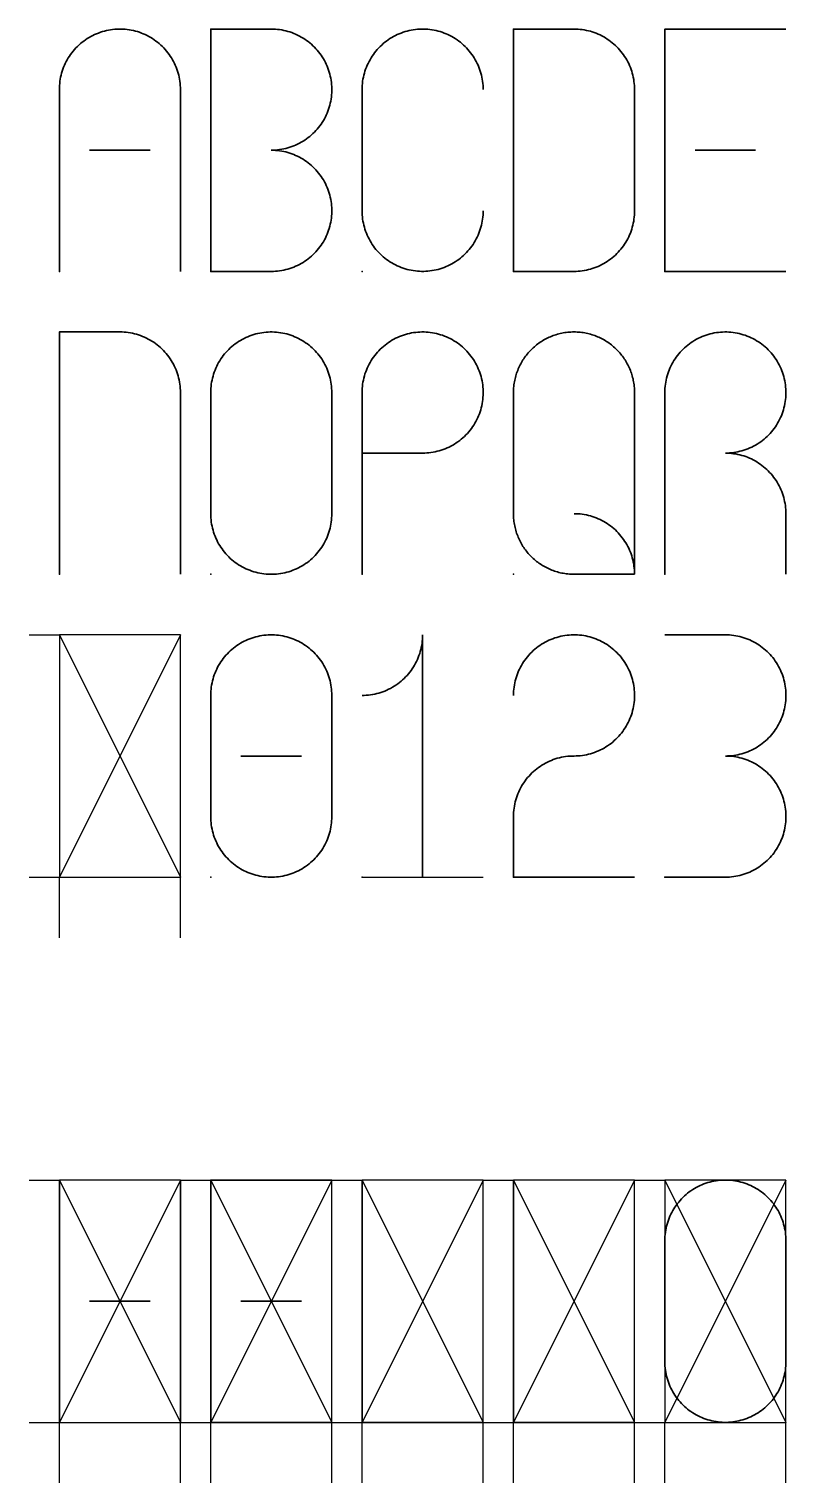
# Model space of a CAD drawing. Header units: millimetres. Extents: x -1 to 74, y -20 to 28.
# Drawn here: x -1 to 24, y -20 to 28 of the extents above; entities that cross this region are included whole.
import ezdxf

# ---------------------------------------------------------------- set-up
doc = ezdxf.new("R2010")
doc.units = ezdxf.units.MM
doc.header["$MEASUREMENT"] = 0
doc.layers.add('CALIBRATION', color=254, linetype='Continuous', true_color=0xe6e6e6)
doc.layers.add('CHARACTERS', color=178, linetype='Continuous', true_color=0x000000)

msp = doc.modelspace()

# ---------------------------------------------------------------- linework, layer by layer
at = {"layer": 'CALIBRATION'}
for points in [[(-1, 8), (0, 8)], [(0, 8), (4, 0)], [(4, 8), (0, 0)], [(-1, 0), (0, 0)], [(0, -2), (0, 0)], [(4, -2), (4, 0)], [(-1, -10), (0, -10)], [(4, -10), (0, -18)], [(0, -10), (4, -18)], [(4, -10), (5, -10)], [(5, -10), (9, -18)], [(9, -10), (5, -18)], [(9, -10), (10, -10)], [(10, -10), (14, -18)], [(14, -10), (10, -18)], [(14, -10), (15, -10)], [(15, -10), (19, -18)], [(19, -10), (15, -18)], [(19, -10), (20, -10)], [(20, -10), (24, -18)], [(24, -10), (20, -18)], [(-1, -18), (0, -18)], [(0, -20), (0, -18)], [(4, -18), (5, -18)], [(4, -20), (4, -18)], [(5, -20), (5, -18)], [(9, -18), (10, -18)], [(9, -20), (9, -18)], [(10, -20), (10, -18)], [(14, -18), (15, -18)], [(14, -20), (14, -18)], [(15, -20), (15, -18)], [(19, -18), (20, -18)], [(19, -20), (19, -18)], [(20, -20), (20, -18)], [(24, -20), (24, -18)]]:
    msp.add_lwpolyline(points, dxfattribs=at)
for points in [[(0, 0), (4, 0), (4, 8), (0, 8)], [(0, -18), (4, -18), (4, -10), (0, -10)], [(5, -18), (9, -18), (9, -10), (5, -10)], [(10, -18), (14, -18), (14, -10), (10, -10)], [(15, -18), (19, -18), (19, -10), (15, -10)], [(20, -18), (24, -18), (24, -10), (20, -10)]]:
    msp.add_lwpolyline(points, close=True, dxfattribs=at)
for p in [(0, 20), (5, 20), (10, 20), (15, 20), (20, 20), (0, 10), (5, 10), (10, 10), (15, 10), (20, 10), (5, 0), (10, 0), (15, 0), (20, 0)]:
    msp.add_point(p, dxfattribs=at)
at = {"layer": 'CHARACTERS', "color": 250, "lineweight": 35, "true_color": 0x333333}
for points in [[(0, 26), (0.001, 26.069), (0.005, 26.138), (0.011, 26.207), (0.019, 26.275), (0.03, 26.344), (0.043, 26.411), (0.058, 26.479), (0.076, 26.545), (0.096, 26.611), (0.118, 26.677), (0.142, 26.741), (0.169, 26.805), (0.198, 26.868), (0.229, 26.929), (0.262, 26.99), (0.297, 27.049), (0.335, 27.108), (0.374, 27.164), (0.415, 27.22), (0.458, 27.274), (0.503, 27.326), (0.55, 27.377), (0.598, 27.426), (0.648, 27.474), (0.7, 27.52), (0.753, 27.564), (0.808, 27.606), (0.864, 27.646), (0.921, 27.684), (0.98, 27.72), (1.04, 27.755), (1.101, 27.787), (1.163, 27.817), (1.227, 27.844), (1.291, 27.87), (1.356, 27.893), (1.421, 27.915), (1.488, 27.933), (1.555, 27.95), (1.623, 27.964), (1.691, 27.976), (1.759, 27.985), (1.828, 27.993), (1.896, 27.997), (1.965, 28), (2.035, 28), (2.104, 27.997), (2.172, 27.993), (2.241, 27.985), (2.309, 27.976), (2.377, 27.964), (2.445, 27.95), (2.512, 27.933), (2.579, 27.915), (2.644, 27.893), (2.709, 27.87), (2.773, 27.844), (2.837, 27.817), (2.899, 27.787), (2.96, 27.755), (3.02, 27.72), (3.079, 27.684), (3.136, 27.646), (3.192, 27.606), (3.247, 27.564), (3.3, 27.52), (3.352, 27.474), (3.402, 27.426), (3.45, 27.377), (3.497, 27.326), (3.542, 27.274), (3.585, 27.22), (3.626, 27.164), (3.665, 27.108), (3.703, 27.049), (3.738, 26.99), (3.771, 26.929), (3.802, 26.868), (3.831, 26.805), (3.858, 26.741), (3.882, 26.677), (3.904, 26.611), (3.924, 26.545), (3.942, 26.479), (3.957, 26.411), (3.97, 26.344), (3.981, 26.275), (3.989, 26.207), (3.995, 26.138), (3.999, 26.069), (4, 26)], [(7, 20), (5, 20), (5, 28), (7, 28)], [(7, 28), (7.069, 27.999), (7.138, 27.995), (7.207, 27.989), (7.275, 27.981), (7.344, 27.97), (7.411, 27.957), (7.479, 27.942), (7.545, 27.924), (7.611, 27.904), (7.677, 27.882), (7.741, 27.858), (7.805, 27.831), (7.868, 27.802), (7.929, 27.771), (7.99, 27.738), (8.049, 27.703), (8.108, 27.665), (8.164, 27.626), (8.22, 27.585), (8.274, 27.542), (8.326, 27.497), (8.377, 27.45), (8.426, 27.402), (8.474, 27.352), (8.52, 27.3), (8.564, 27.247), (8.606, 27.192), (8.646, 27.136), (8.684, 27.079), (8.72, 27.02), (8.755, 26.96), (8.787, 26.899), (8.817, 26.837), (8.844, 26.773), (8.87, 26.709), (8.893, 26.644), (8.915, 26.579), (8.933, 26.512), (8.95, 26.445), (8.964, 26.377), (8.976, 26.309), (8.985, 26.241), (8.993, 26.172), (8.997, 26.104), (9, 26.035), (9, 25.965), (8.997, 25.896), (8.993, 25.828), (8.985, 25.759), (8.976, 25.691), (8.964, 25.623), (8.95, 25.555), (8.933, 25.488), (8.915, 25.421), (8.893, 25.356), (8.87, 25.291), (8.844, 25.227), (8.817, 25.163), (8.787, 25.101), (8.755, 25.04), (8.72, 24.98), (8.684, 24.921), (8.646, 24.864), (8.606, 24.808), (8.564, 24.753), (8.52, 24.7), (8.474, 24.648), (8.426, 24.598), (8.377, 24.55), (8.326, 24.503), (8.274, 24.458), (8.22, 24.415), (8.164, 24.374), (8.108, 24.335), (8.049, 24.297), (7.99, 24.262), (7.929, 24.229), (7.868, 24.198), (7.805, 24.169), (7.741, 24.142), (7.677, 24.118), (7.611, 24.096), (7.545, 24.076), (7.479, 24.058), (7.411, 24.043), (7.344, 24.03), (7.275, 24.019), (7.207, 24.011), (7.138, 24.005), (7.069, 24.001), (7, 24)], [(10, 26), (10.001, 26.069), (10.005, 26.138), (10.011, 26.207), (10.019, 26.275), (10.03, 26.344), (10.043, 26.411), (10.058, 26.479), (10.076, 26.545), (10.096, 26.611), (10.118, 26.677), (10.142, 26.741), (10.169, 26.805), (10.198, 26.868), (10.229, 26.929), (10.262, 26.99), (10.297, 27.049), (10.335, 27.108), (10.374, 27.164), (10.415, 27.22), (10.458, 27.274), (10.503, 27.326), (10.55, 27.377), (10.598, 27.426), (10.648, 27.474), (10.7, 27.52), (10.753, 27.564), (10.808, 27.606), (10.864, 27.646), (10.921, 27.684), (10.98, 27.72), (11.04, 27.755), (11.101, 27.787), (11.163, 27.817), (11.227, 27.844), (11.291, 27.87), (11.356, 27.893), (11.421, 27.915), (11.488, 27.933), (11.555, 27.95), (11.623, 27.964), (11.691, 27.976), (11.759, 27.985), (11.828, 27.993), (11.896, 27.997), (11.965, 28), (12.035, 28), (12.104, 27.997), (12.172, 27.993), (12.241, 27.985), (12.309, 27.976), (12.377, 27.964), (12.445, 27.95), (12.512, 27.933), (12.579, 27.915), (12.644, 27.893), (12.709, 27.87), (12.773, 27.844), (12.837, 27.817), (12.899, 27.787), (12.96, 27.755), (13.02, 27.72), (13.079, 27.684), (13.136, 27.646), (13.192, 27.606), (13.247, 27.564), (13.3, 27.52), (13.352, 27.474), (13.402, 27.426), (13.45, 27.377), (13.497, 27.326), (13.542, 27.274), (13.585, 27.22), (13.626, 27.164), (13.665, 27.108), (13.703, 27.049), (13.738, 26.99), (13.771, 26.929), (13.802, 26.868), (13.831, 26.805), (13.858, 26.741), (13.882, 26.677), (13.904, 26.611), (13.924, 26.545), (13.942, 26.479), (13.957, 26.411), (13.97, 26.344), (13.981, 26.275), (13.989, 26.207), (13.995, 26.138), (13.999, 26.069), (14, 26)], [(17, 20), (15, 20), (15, 28), (17, 28)], [(17, 28), (17.068, 27.999), (17.136, 27.995), (17.205, 27.99), (17.272, 27.981), (17.34, 27.971), (17.407, 27.958), (17.474, 27.943), (17.54, 27.926), (17.605, 27.906), (17.67, 27.885), (17.734, 27.861), (17.797, 27.834), (17.859, 27.806), (17.92, 27.776), (17.98, 27.743), (18.039, 27.709), (18.097, 27.672), (18.153, 27.634), (18.208, 27.594), (18.262, 27.551), (18.314, 27.507), (18.365, 27.462), (18.414, 27.414), (18.462, 27.365), (18.507, 27.314), (18.551, 27.262), (18.594, 27.208), (18.634, 27.153), (18.672, 27.097), (18.709, 27.039), (18.743, 26.98), (18.776, 26.92), (18.806, 26.859), (18.834, 26.797), (18.861, 26.734), (18.885, 26.67), (18.906, 26.605), (18.926, 26.54), (18.943, 26.474), (18.958, 26.407), (18.971, 26.34), (18.981, 26.272), (18.99, 26.205), (18.995, 26.136), (18.999, 26.068), (19, 26)], [(24, 28), (20, 28), (20, 20), (24, 20)], [(0, 20), (0, 26)], [(4, 26), (4, 20)], [(10, 22), (10, 26)], [(19, 26), (19, 22)], [(1, 24), (3, 24)], [(7, 24), (7.069, 23.999), (7.138, 23.995), (7.207, 23.989), (7.275, 23.981), (7.344, 23.97), (7.411, 23.957), (7.479, 23.942), (7.545, 23.924), (7.611, 23.904), (7.677, 23.882), (7.741, 23.858), (7.805, 23.831), (7.868, 23.802), (7.929, 23.771), (7.99, 23.738), (8.049, 23.703), (8.108, 23.665), (8.164, 23.626), (8.22, 23.585), (8.274, 23.542), (8.326, 23.497), (8.377, 23.45), (8.426, 23.402), (8.474, 23.352), (8.52, 23.3), (8.564, 23.247), (8.606, 23.192), (8.646, 23.136), (8.684, 23.079), (8.72, 23.02), (8.755, 22.96), (8.787, 22.899), (8.817, 22.837), (8.844, 22.773), (8.87, 22.709), (8.893, 22.644), (8.915, 22.579), (8.933, 22.512), (8.95, 22.445), (8.964, 22.377), (8.976, 22.309), (8.985, 22.241), (8.993, 22.172), (8.997, 22.104), (9, 22.035), (9, 21.965), (8.997, 21.896), (8.993, 21.828), (8.985, 21.759), (8.976, 21.691), (8.964, 21.623), (8.95, 21.555), (8.933, 21.488), (8.915, 21.421), (8.893, 21.356), (8.87, 21.291), (8.844, 21.227), (8.817, 21.163), (8.787, 21.101), (8.755, 21.04), (8.72, 20.98), (8.684, 20.921), (8.646, 20.864), (8.606, 20.808), (8.564, 20.753), (8.52, 20.7), (8.474, 20.648), (8.426, 20.598), (8.377, 20.55), (8.326, 20.503), (8.274, 20.458), (8.22, 20.415), (8.164, 20.374), (8.108, 20.335), (8.049, 20.297), (7.99, 20.262), (7.929, 20.229), (7.868, 20.198), (7.805, 20.169), (7.741, 20.142), (7.677, 20.118), (7.611, 20.096), (7.545, 20.076), (7.479, 20.058), (7.411, 20.043), (7.344, 20.03), (7.275, 20.019), (7.207, 20.011), (7.138, 20.005), (7.069, 20.001), (7, 20)], [(21, 24), (23, 24)], [(14, 22), (13.999, 21.931), (13.995, 21.862), (13.989, 21.793), (13.981, 21.725), (13.97, 21.656), (13.957, 21.589), (13.942, 21.521), (13.924, 21.455), (13.904, 21.389), (13.882, 21.323), (13.858, 21.259), (13.831, 21.195), (13.802, 21.132), (13.771, 21.071), (13.738, 21.01), (13.703, 20.951), (13.665, 20.892), (13.626, 20.836), (13.585, 20.78), (13.542, 20.726), (13.497, 20.674), (13.45, 20.623), (13.402, 20.574), (13.352, 20.526), (13.3, 20.48), (13.247, 20.436), (13.192, 20.394), (13.136, 20.354), (13.079, 20.316), (13.02, 20.28), (12.96, 20.245), (12.899, 20.213), (12.837, 20.183), (12.773, 20.156), (12.709, 20.13), (12.644, 20.107), (12.579, 20.085), (12.512, 20.067), (12.445, 20.05), (12.377, 20.036), (12.309, 20.024), (12.241, 20.015), (12.172, 20.007), (12.104, 20.003), (12.035, 20), (11.965, 20), (11.896, 20.003), (11.828, 20.007), (11.759, 20.015), (11.691, 20.024), (11.623, 20.036), (11.555, 20.05), (11.488, 20.067), (11.421, 20.085), (11.356, 20.107), (11.291, 20.13), (11.227, 20.156), (11.163, 20.183), (11.101, 20.213), (11.04, 20.245), (10.98, 20.28), (10.921, 20.316), (10.864, 20.354), (10.808, 20.394), (10.753, 20.436), (10.7, 20.48), (10.648, 20.526), (10.598, 20.574), (10.55, 20.623), (10.503, 20.674), (10.458, 20.726), (10.415, 20.78), (10.374, 20.836), (10.335, 20.892), (10.297, 20.951), (10.262, 21.01), (10.229, 21.071), (10.198, 21.132), (10.169, 21.195), (10.142, 21.259), (10.118, 21.323), (10.096, 21.389), (10.076, 21.455), (10.058, 21.521), (10.043, 21.589), (10.03, 21.656), (10.019, 21.725), (10.011, 21.793), (10.005, 21.862), (10.001, 21.931), (10, 22)], [(19, 22), (18.999, 21.932), (18.995, 21.864), (18.99, 21.795), (18.981, 21.728), (18.971, 21.66), (18.958, 21.593), (18.943, 21.526), (18.926, 21.46), (18.906, 21.395), (18.885, 21.33), (18.861, 21.266), (18.834, 21.203), (18.806, 21.141), (18.776, 21.08), (18.743, 21.02), (18.709, 20.961), (18.672, 20.903), (18.634, 20.847), (18.594, 20.792), (18.551, 20.738), (18.507, 20.686), (18.462, 20.635), (18.414, 20.586), (18.365, 20.538), (18.314, 20.493), (18.262, 20.449), (18.208, 20.406), (18.153, 20.366), (18.097, 20.328), (18.039, 20.291), (17.98, 20.257), (17.92, 20.224), (17.859, 20.194), (17.797, 20.166), (17.734, 20.139), (17.67, 20.115), (17.605, 20.094), (17.54, 20.074), (17.474, 20.057), (17.407, 20.042), (17.34, 20.029), (17.272, 20.019), (17.205, 20.01), (17.136, 20.005), (17.068, 20.001), (17, 20)], [(0, 10), (0, 18), (2, 18)], [(2, 18), (2.07, 17.999), (2.14, 17.995), (2.209, 17.989), (2.278, 17.981), (2.347, 17.97), (2.416, 17.956), (2.484, 17.941), (2.551, 17.923), (2.618, 17.902), (2.684, 17.879), (2.749, 17.854), (2.813, 17.827), (2.877, 17.798), (2.939, 17.766), (3, 17.732), (3.06, 17.696), (3.118, 17.658), (3.176, 17.618), (3.231, 17.576), (3.286, 17.532), (3.338, 17.486), (3.389, 17.439), (3.439, 17.389), (3.486, 17.338), (3.532, 17.286), (3.576, 17.231), (3.618, 17.176), (3.658, 17.118), (3.696, 17.06), (3.732, 17), (3.766, 16.939), (3.798, 16.877), (3.827, 16.813), (3.854, 16.749), (3.879, 16.684), (3.902, 16.618), (3.923, 16.551), (3.941, 16.484), (3.956, 16.416), (3.97, 16.347), (3.981, 16.278), (3.989, 16.209), (3.995, 16.14), (3.999, 16.07), (4, 16)], [(5, 16), (5.001, 16.069), (5.005, 16.138), (5.011, 16.207), (5.019, 16.275), (5.03, 16.344), (5.043, 16.411), (5.058, 16.479), (5.076, 16.545), (5.096, 16.611), (5.118, 16.677), (5.142, 16.741), (5.169, 16.805), (5.198, 16.868), (5.229, 16.929), (5.262, 16.99), (5.297, 17.049), (5.335, 17.108), (5.374, 17.164), (5.415, 17.22), (5.458, 17.274), (5.503, 17.326), (5.55, 17.377), (5.598, 17.426), (5.648, 17.474), (5.7, 17.52), (5.753, 17.564), (5.808, 17.606), (5.864, 17.646), (5.921, 17.684), (5.98, 17.72), (6.04, 17.755), (6.101, 17.787), (6.163, 17.817), (6.227, 17.844), (6.291, 17.87), (6.356, 17.893), (6.421, 17.915), (6.488, 17.933), (6.555, 17.95), (6.623, 17.964), (6.691, 17.976), (6.759, 17.985), (6.828, 17.993), (6.896, 17.997), (6.965, 18), (7.035, 18), (7.104, 17.997), (7.172, 17.993), (7.241, 17.985), (7.309, 17.976), (7.377, 17.964), (7.445, 17.95), (7.512, 17.933), (7.579, 17.915), (7.644, 17.893), (7.709, 17.87), (7.773, 17.844), (7.837, 17.817), (7.899, 17.787), (7.96, 17.755), (8.02, 17.72), (8.079, 17.684), (8.136, 17.646), (8.192, 17.606), (8.247, 17.564), (8.3, 17.52), (8.352, 17.474), (8.402, 17.426), (8.45, 17.377), (8.497, 17.326), (8.542, 17.274), (8.585, 17.22), (8.626, 17.164), (8.665, 17.108), (8.703, 17.049), (8.738, 16.99), (8.771, 16.929), (8.802, 16.868), (8.831, 16.805), (8.858, 16.741), (8.882, 16.677), (8.904, 16.611), (8.924, 16.545), (8.942, 16.479), (8.957, 16.411), (8.97, 16.344), (8.981, 16.275), (8.989, 16.207), (8.995, 16.138), (8.999, 16.069), (9, 16)], [(10, 16), (10.001, 16.069), (10.005, 16.138), (10.011, 16.208), (10.019, 16.276), (10.03, 16.345), (10.043, 16.413), (10.059, 16.48), (10.076, 16.547), (10.096, 16.614), (10.119, 16.679), (10.144, 16.744), (10.17, 16.808), (10.199, 16.871), (10.231, 16.933), (10.264, 16.993), (10.3, 17.053), (10.337, 17.111), (10.377, 17.168), (10.418, 17.224), (10.461, 17.278), (10.507, 17.33), (10.553, 17.381), (10.602, 17.43), (10.653, 17.478), (10.705, 17.524), (10.758, 17.568), (10.813, 17.61), (10.87, 17.65), (10.928, 17.688), (10.987, 17.724), (11.047, 17.758), (11.109, 17.79), (11.171, 17.82), (11.235, 17.848), (11.299, 17.873), (11.364, 17.896), (11.43, 17.917), (11.497, 17.936), (11.565, 17.952), (11.633, 17.966), (11.701, 17.977), (11.77, 17.987), (11.838, 17.993), (11.908, 17.998), (11.977, 18), (12.046, 17.999), (12.115, 17.997), (12.185, 17.991), (12.253, 17.984), (12.322, 17.974), (12.39, 17.962), (12.458, 17.947), (12.525, 17.93), (12.592, 17.91), (12.657, 17.889), (12.722, 17.865), (12.787, 17.839), (12.85, 17.81), (12.912, 17.78), (12.973, 17.747), (13.033, 17.712), (13.092, 17.676), (13.149, 17.637), (13.205, 17.596), (13.26, 17.553), (13.313, 17.509), (13.364, 17.462), (13.414, 17.414), (13.462, 17.364), (13.509, 17.313), (13.553, 17.26), (13.596, 17.205), (13.637, 17.149), (13.676, 17.092), (13.712, 17.033), (13.747, 16.973), (13.78, 16.912), (13.81, 16.85), (13.839, 16.787), (13.865, 16.722), (13.889, 16.657), (13.91, 16.592), (13.93, 16.525), (13.947, 16.458), (13.962, 16.39), (13.974, 16.322), (13.984, 16.253), (13.991, 16.185), (13.997, 16.115), (13.999, 16.046), (14, 15.977), (13.998, 15.908), (13.993, 15.838), (13.987, 15.77), (13.977, 15.701), (13.966, 15.633), (13.952, 15.565), (13.936, 15.497), (13.917, 15.43), (13.896, 15.364), (13.873, 15.299), (13.848, 15.235), (13.82, 15.171), (13.79, 15.109), (13.758, 15.047), (13.724, 14.987), (13.688, 14.928), (13.65, 14.87), (13.61, 14.813), (13.568, 14.758), (13.524, 14.705), (13.478, 14.653), (13.43, 14.602), (13.381, 14.553), (13.33, 14.507), (13.278, 14.461), (13.224, 14.418), (13.168, 14.377), (13.111, 14.337), (13.053, 14.3), (12.993, 14.264), (12.933, 14.231), (12.871, 14.199), (12.808, 14.17), (12.744, 14.144), (12.679, 14.119), (12.614, 14.096), (12.547, 14.076), (12.48, 14.059), (12.413, 14.043), (12.345, 14.03), (12.276, 14.019), (12.208, 14.011), (12.138, 14.005), (12.069, 14.001), (12, 14)], [(15, 16), (15.001, 16.052), (15.003, 16.103), (15.006, 16.154), (15.01, 16.204), (15.016, 16.255), (15.023, 16.305), (15.031, 16.354), (15.041, 16.403), (15.051, 16.452), (15.063, 16.5), (15.076, 16.548), (15.09, 16.595), (15.105, 16.641), (15.121, 16.688), (15.139, 16.733), (15.157, 16.778), (15.177, 16.823), (15.197, 16.867), (15.219, 16.911), (15.241, 16.953), (15.265, 16.996), (15.29, 17.037), (15.315, 17.078), (15.342, 17.118), (15.369, 17.158), (15.397, 17.197), (15.427, 17.235), (15.457, 17.272), (15.488, 17.309), (15.52, 17.345), (15.552, 17.38), (15.586, 17.414), (15.62, 17.448), (15.655, 17.48), (15.691, 17.512), (15.728, 17.543), (15.765, 17.573), (15.803, 17.603), (15.842, 17.631), (15.882, 17.658), (15.922, 17.685), (15.963, 17.71), (16.004, 17.735), (16.047, 17.759), (16.089, 17.781), (16.133, 17.803), (16.177, 17.823), (16.222, 17.843), (16.267, 17.861), (16.312, 17.879), (16.359, 17.895), (16.405, 17.91), (16.452, 17.924), (16.5, 17.937), (16.548, 17.949), (16.597, 17.959), (16.646, 17.969), (16.695, 17.977), (16.745, 17.984), (16.796, 17.99), (16.846, 17.994), (16.897, 17.997), (16.948, 17.999), (17, 18), (17.052, 17.999), (17.103, 17.997), (17.154, 17.994), (17.204, 17.99), (17.255, 17.984), (17.305, 17.977), (17.354, 17.969), (17.403, 17.959), (17.452, 17.949), (17.5, 17.937), (17.548, 17.924), (17.595, 17.91), (17.641, 17.895), (17.688, 17.879), (17.733, 17.861), (17.778, 17.843), (17.823, 17.823), (17.867, 17.803), (17.91, 17.781), (17.953, 17.759), (17.996, 17.735), (18.037, 17.71), (18.078, 17.685), (18.118, 17.658), (18.158, 17.631), (18.197, 17.603), (18.235, 17.573), (18.272, 17.543), (18.309, 17.512), (18.345, 17.48), (18.38, 17.448), (18.414, 17.414), (18.448, 17.38), (18.48, 17.345), (18.512, 17.309), (18.543, 17.272), (18.573, 17.235), (18.603, 17.197), (18.631, 17.158), (18.658, 17.118), (18.685, 17.078), (18.71, 17.037), (18.735, 16.996), (18.759, 16.953), (18.781, 16.911), (18.803, 16.867), (18.823, 16.823), (18.843, 16.778), (18.861, 16.733), (18.879, 16.688), (18.895, 16.641), (18.91, 16.595), (18.924, 16.548), (18.937, 16.5), (18.949, 16.452), (18.959, 16.403), (18.969, 16.354), (18.977, 16.305), (18.984, 16.255), (18.99, 16.204), (18.994, 16.154), (18.997, 16.103), (18.999, 16.052), (19, 16)], [(20, 16), (20.001, 16.069), (20.005, 16.138), (20.011, 16.208), (20.019, 16.276), (20.03, 16.345), (20.043, 16.413), (20.059, 16.48), (20.076, 16.547), (20.096, 16.614), (20.119, 16.679), (20.144, 16.744), (20.17, 16.808), (20.199, 16.871), (20.231, 16.933), (20.264, 16.993), (20.3, 17.053), (20.337, 17.111), (20.377, 17.168), (20.418, 17.224), (20.461, 17.278), (20.507, 17.33), (20.553, 17.381), (20.602, 17.43), (20.653, 17.478), (20.705, 17.524), (20.758, 17.568), (20.813, 17.61), (20.87, 17.65), (20.928, 17.688), (20.987, 17.724), (21.047, 17.758), (21.109, 17.79), (21.171, 17.82), (21.235, 17.848), (21.299, 17.873), (21.364, 17.896), (21.43, 17.917), (21.497, 17.936), (21.565, 17.952), (21.633, 17.966), (21.701, 17.977), (21.77, 17.987), (21.838, 17.993), (21.908, 17.998), (21.977, 18), (22.046, 17.999), (22.115, 17.997), (22.185, 17.991), (22.253, 17.984), (22.322, 17.974), (22.39, 17.962), (22.458, 17.947), (22.525, 17.93), (22.592, 17.91), (22.657, 17.889), (22.722, 17.865), (22.787, 17.839), (22.85, 17.81), (22.912, 17.78), (22.973, 17.747), (23.033, 17.712), (23.092, 17.676), (23.149, 17.637), (23.205, 17.596), (23.26, 17.553), (23.313, 17.509), (23.364, 17.462), (23.414, 17.414), (23.462, 17.364), (23.509, 17.313), (23.553, 17.26), (23.596, 17.205), (23.637, 17.149), (23.676, 17.092), (23.712, 17.033), (23.747, 16.973), (23.78, 16.912), (23.81, 16.85), (23.839, 16.787), (23.865, 16.722), (23.889, 16.657), (23.91, 16.592), (23.93, 16.525), (23.947, 16.458), (23.962, 16.39), (23.974, 16.322), (23.984, 16.253), (23.991, 16.185), (23.997, 16.115), (23.999, 16.046), (24, 15.977), (23.998, 15.908), (23.993, 15.838), (23.987, 15.77), (23.977, 15.701), (23.966, 15.633), (23.952, 15.565), (23.936, 15.497), (23.917, 15.43), (23.896, 15.364), (23.873, 15.299), (23.848, 15.235), (23.82, 15.171), (23.79, 15.109), (23.758, 15.047), (23.724, 14.987), (23.688, 14.928), (23.65, 14.87), (23.61, 14.813), (23.568, 14.758), (23.524, 14.705), (23.478, 14.653), (23.43, 14.602), (23.381, 14.553), (23.33, 14.507), (23.278, 14.461), (23.224, 14.418), (23.168, 14.377), (23.111, 14.337), (23.053, 14.3), (22.993, 14.264), (22.933, 14.231), (22.871, 14.199), (22.808, 14.17), (22.744, 14.144), (22.679, 14.119), (22.614, 14.096), (22.547, 14.076), (22.48, 14.059), (22.413, 14.043), (22.345, 14.03), (22.276, 14.019), (22.208, 14.011), (22.138, 14.005), (22.069, 14.001), (22, 14)], [(4, 16), (4, 10)], [(5, 12), (5, 16)], [(9, 16), (9, 12)], [(10, 10), (10, 16)], [(15, 12), (15, 16)], [(19, 16), (19, 10)], [(20, 10), (20, 16)], [(12, 14), (10, 14)], [(22, 14), (22.068, 13.999), (22.136, 13.995), (22.205, 13.99), (22.272, 13.981), (22.34, 13.971), (22.407, 13.958), (22.474, 13.943), (22.54, 13.926), (22.605, 13.906), (22.67, 13.885), (22.734, 13.861), (22.797, 13.834), (22.859, 13.806), (22.92, 13.776), (22.98, 13.743), (23.039, 13.709), (23.097, 13.672), (23.153, 13.634), (23.208, 13.594), (23.262, 13.551), (23.314, 13.507), (23.365, 13.462), (23.414, 13.414), (23.462, 13.365), (23.507, 13.314), (23.551, 13.262), (23.594, 13.208), (23.634, 13.153), (23.672, 13.097), (23.709, 13.039), (23.743, 12.98), (23.776, 12.92), (23.806, 12.859), (23.834, 12.797), (23.861, 12.734), (23.885, 12.67), (23.906, 12.605), (23.926, 12.54), (23.943, 12.474), (23.958, 12.407), (23.971, 12.34), (23.981, 12.272), (23.99, 12.205), (23.995, 12.136), (23.999, 12.068), (24, 12)], [(9, 12), (8.999, 11.931), (8.995, 11.862), (8.989, 11.793), (8.981, 11.725), (8.97, 11.656), (8.957, 11.589), (8.942, 11.521), (8.924, 11.455), (8.904, 11.389), (8.882, 11.323), (8.858, 11.259), (8.831, 11.195), (8.802, 11.132), (8.771, 11.071), (8.738, 11.01), (8.703, 10.951), (8.665, 10.892), (8.626, 10.836), (8.585, 10.78), (8.542, 10.726), (8.497, 10.674), (8.45, 10.623), (8.402, 10.574), (8.352, 10.526), (8.3, 10.48), (8.247, 10.436), (8.192, 10.394), (8.136, 10.354), (8.079, 10.316), (8.02, 10.28), (7.96, 10.245), (7.899, 10.213), (7.837, 10.183), (7.773, 10.156), (7.709, 10.13), (7.644, 10.107), (7.579, 10.085), (7.512, 10.067), (7.445, 10.05), (7.377, 10.036), (7.309, 10.024), (7.241, 10.015), (7.172, 10.007), (7.104, 10.003), (7.035, 10), (6.965, 10), (6.896, 10.003), (6.828, 10.007), (6.759, 10.015), (6.691, 10.024), (6.623, 10.036), (6.555, 10.05), (6.488, 10.067), (6.421, 10.085), (6.356, 10.107), (6.291, 10.13), (6.227, 10.156), (6.163, 10.183), (6.101, 10.213), (6.04, 10.245), (5.98, 10.28), (5.921, 10.316), (5.864, 10.354), (5.808, 10.394), (5.753, 10.436), (5.7, 10.48), (5.648, 10.526), (5.598, 10.574), (5.55, 10.623), (5.503, 10.674), (5.458, 10.726), (5.415, 10.78), (5.374, 10.836), (5.335, 10.892), (5.297, 10.951), (5.262, 11.01), (5.229, 11.071), (5.198, 11.132), (5.169, 11.195), (5.142, 11.259), (5.118, 11.323), (5.096, 11.389), (5.076, 11.455), (5.058, 11.521), (5.043, 11.589), (5.03, 11.656), (5.019, 11.725), (5.011, 11.793), (5.005, 11.862), (5.001, 11.931), (5, 12)], [(17, 10), (16.948, 10.001), (16.897, 10.003), (16.846, 10.006), (16.796, 10.01), (16.745, 10.016), (16.695, 10.023), (16.646, 10.031), (16.597, 10.041), (16.548, 10.051), (16.5, 10.063), (16.452, 10.076), (16.405, 10.09), (16.359, 10.105), (16.312, 10.121), (16.267, 10.139), (16.222, 10.157), (16.177, 10.177), (16.133, 10.197), (16.089, 10.219), (16.047, 10.241), (16.004, 10.265), (15.963, 10.29), (15.922, 10.315), (15.882, 10.342), (15.842, 10.369), (15.803, 10.397), (15.765, 10.427), (15.728, 10.457), (15.691, 10.488), (15.655, 10.52), (15.62, 10.552), (15.586, 10.586), (15.552, 10.62), (15.52, 10.655), (15.488, 10.691), (15.457, 10.728), (15.427, 10.765), (15.397, 10.803), (15.369, 10.842), (15.342, 10.882), (15.315, 10.922), (15.29, 10.963), (15.265, 11.004), (15.241, 11.047), (15.219, 11.089), (15.197, 11.133), (15.177, 11.177), (15.157, 11.222), (15.139, 11.267), (15.121, 11.312), (15.105, 11.359), (15.09, 11.405), (15.076, 11.452), (15.063, 11.5), (15.051, 11.548), (15.041, 11.597), (15.031, 11.646), (15.023, 11.695), (15.016, 11.745), (15.01, 11.796), (15.006, 11.846), (15.003, 11.897), (15.001, 11.948), (15, 12)], [(19, 10), (18.999, 10.068), (18.995, 10.136), (18.99, 10.205), (18.981, 10.272), (18.971, 10.34), (18.958, 10.407), (18.943, 10.474), (18.926, 10.54), (18.906, 10.605), (18.885, 10.67), (18.861, 10.734), (18.834, 10.797), (18.806, 10.859), (18.776, 10.92), (18.743, 10.98), (18.709, 11.039), (18.672, 11.097), (18.634, 11.153), (18.594, 11.208), (18.551, 11.262), (18.507, 11.314), (18.462, 11.365), (18.414, 11.414), (18.365, 11.462), (18.314, 11.507), (18.262, 11.551), (18.208, 11.594), (18.153, 11.634), (18.097, 11.672), (18.039, 11.709), (17.98, 11.743), (17.92, 11.776), (17.859, 11.806), (17.797, 11.834), (17.734, 11.861), (17.67, 11.885), (17.605, 11.906), (17.54, 11.926), (17.474, 11.943), (17.407, 11.958), (17.34, 11.971), (17.272, 11.981), (17.205, 11.99), (17.136, 11.995), (17.068, 11.999), (17, 12)], [(24, 12), (24, 10)], [(19, 10), (17, 10)], [(5, 6), (5.001, 6.069), (5.005, 6.138), (5.011, 6.207), (5.019, 6.275), (5.03, 6.344), (5.043, 6.411), (5.058, 6.479), (5.076, 6.545), (5.096, 6.611), (5.118, 6.677), (5.142, 6.741), (5.169, 6.805), (5.198, 6.868), (5.229, 6.929), (5.262, 6.99), (5.297, 7.049), (5.335, 7.108), (5.374, 7.164), (5.415, 7.22), (5.458, 7.274), (5.503, 7.326), (5.55, 7.377), (5.598, 7.426), (5.648, 7.474), (5.7, 7.52), (5.753, 7.564), (5.808, 7.606), (5.864, 7.646), (5.921, 7.684), (5.98, 7.72), (6.04, 7.755), (6.101, 7.787), (6.163, 7.817), (6.227, 7.844), (6.291, 7.87), (6.356, 7.893), (6.421, 7.915), (6.488, 7.933), (6.555, 7.95), (6.623, 7.964), (6.691, 7.976), (6.759, 7.985), (6.828, 7.993), (6.896, 7.997), (6.965, 8), (7.035, 8), (7.104, 7.997), (7.172, 7.993), (7.241, 7.985), (7.309, 7.976), (7.377, 7.964), (7.445, 7.95), (7.512, 7.933), (7.579, 7.915), (7.644, 7.893), (7.709, 7.87), (7.773, 7.844), (7.837, 7.817), (7.899, 7.787), (7.96, 7.755), (8.02, 7.72), (8.079, 7.684), (8.136, 7.646), (8.192, 7.606), (8.247, 7.564), (8.3, 7.52), (8.352, 7.474), (8.402, 7.426), (8.45, 7.377), (8.497, 7.326), (8.542, 7.274), (8.585, 7.22), (8.626, 7.164), (8.665, 7.108), (8.703, 7.049), (8.738, 6.99), (8.771, 6.929), (8.802, 6.868), (8.831, 6.805), (8.858, 6.741), (8.882, 6.677), (8.904, 6.611), (8.924, 6.545), (8.942, 6.479), (8.957, 6.411), (8.97, 6.344), (8.981, 6.275), (8.989, 6.207), (8.995, 6.138), (8.999, 6.069), (9, 6)], [(12, 8), (11.999, 7.93), (11.995, 7.86), (11.989, 7.791), (11.981, 7.722), (11.97, 7.653), (11.956, 7.584), (11.941, 7.516), (11.923, 7.449), (11.902, 7.382), (11.879, 7.316), (11.854, 7.251), (11.827, 7.187), (11.798, 7.123), (11.766, 7.061), (11.732, 7), (11.696, 6.94), (11.658, 6.882), (11.618, 6.824), (11.576, 6.769), (11.532, 6.714), (11.486, 6.662), (11.439, 6.611), (11.389, 6.561), (11.338, 6.514), (11.286, 6.468), (11.231, 6.424), (11.176, 6.382), (11.118, 6.342), (11.06, 6.304), (11, 6.268), (10.939, 6.234), (10.877, 6.202), (10.813, 6.173), (10.749, 6.146), (10.684, 6.121), (10.618, 6.098), (10.551, 6.077), (10.484, 6.059), (10.416, 6.044), (10.347, 6.03), (10.278, 6.019), (10.209, 6.011), (10.14, 6.005), (10.07, 6.001), (10, 6)], [(12, 0), (12, 8)], [(15, 6), (15.001, 6.069), (15.005, 6.138), (15.011, 6.208), (15.019, 6.276), (15.03, 6.345), (15.043, 6.413), (15.059, 6.48), (15.076, 6.547), (15.096, 6.614), (15.119, 6.679), (15.144, 6.744), (15.17, 6.808), (15.199, 6.871), (15.231, 6.933), (15.264, 6.993), (15.3, 7.053), (15.337, 7.111), (15.377, 7.168), (15.418, 7.224), (15.461, 7.278), (15.507, 7.33), (15.553, 7.381), (15.602, 7.43), (15.653, 7.478), (15.705, 7.524), (15.758, 7.568), (15.813, 7.61), (15.87, 7.65), (15.928, 7.688), (15.987, 7.724), (16.047, 7.758), (16.109, 7.79), (16.171, 7.82), (16.235, 7.848), (16.299, 7.873), (16.364, 7.896), (16.43, 7.917), (16.497, 7.936), (16.565, 7.952), (16.633, 7.966), (16.701, 7.977), (16.77, 7.987), (16.838, 7.993), (16.908, 7.998), (16.977, 8), (17.046, 7.999), (17.115, 7.997), (17.185, 7.991), (17.253, 7.984), (17.322, 7.974), (17.39, 7.962), (17.458, 7.947), (17.525, 7.93), (17.592, 7.91), (17.657, 7.889), (17.722, 7.865), (17.787, 7.839), (17.85, 7.81), (17.912, 7.78), (17.973, 7.747), (18.033, 7.712), (18.092, 7.676), (18.149, 7.637), (18.205, 7.596), (18.26, 7.553), (18.313, 7.509), (18.364, 7.462), (18.414, 7.414), (18.462, 7.364), (18.509, 7.313), (18.553, 7.26), (18.596, 7.205), (18.637, 7.149), (18.676, 7.092), (18.712, 7.033), (18.747, 6.973), (18.78, 6.912), (18.81, 6.85), (18.839, 6.787), (18.865, 6.722), (18.889, 6.657), (18.91, 6.592), (18.93, 6.525), (18.947, 6.458), (18.962, 6.39), (18.974, 6.322), (18.984, 6.253), (18.991, 6.185), (18.997, 6.115), (18.999, 6.046), (19, 5.977), (18.998, 5.908), (18.993, 5.838), (18.987, 5.77), (18.977, 5.701), (18.966, 5.633), (18.952, 5.565), (18.936, 5.497), (18.917, 5.43), (18.896, 5.364), (18.873, 5.299), (18.848, 5.235), (18.82, 5.171), (18.79, 5.109), (18.758, 5.047), (18.724, 4.987), (18.688, 4.928), (18.65, 4.87), (18.61, 4.813), (18.568, 4.758), (18.524, 4.705), (18.478, 4.653), (18.43, 4.602), (18.381, 4.553), (18.33, 4.507), (18.278, 4.461), (18.224, 4.418), (18.168, 4.377), (18.111, 4.337), (18.053, 4.3), (17.993, 4.264), (17.933, 4.231), (17.871, 4.199), (17.808, 4.17), (17.744, 4.144), (17.679, 4.119), (17.614, 4.096), (17.547, 4.076), (17.48, 4.059), (17.413, 4.043), (17.345, 4.03), (17.276, 4.019), (17.208, 4.011), (17.138, 4.005), (17.069, 4.001), (17, 4)], [(20, 8), (22, 8)], [(22, 8), (22.069, 7.999), (22.138, 7.995), (22.207, 7.989), (22.275, 7.981), (22.344, 7.97), (22.411, 7.957), (22.479, 7.942), (22.545, 7.924), (22.611, 7.904), (22.677, 7.882), (22.741, 7.858), (22.805, 7.831), (22.868, 7.802), (22.929, 7.771), (22.99, 7.738), (23.049, 7.703), (23.108, 7.665), (23.164, 7.626), (23.22, 7.585), (23.274, 7.542), (23.326, 7.497), (23.377, 7.45), (23.426, 7.402), (23.474, 7.352), (23.52, 7.3), (23.564, 7.247), (23.606, 7.192), (23.646, 7.136), (23.684, 7.079), (23.72, 7.02), (23.755, 6.96), (23.787, 6.899), (23.817, 6.837), (23.844, 6.773), (23.87, 6.709), (23.893, 6.644), (23.915, 6.579), (23.933, 6.512), (23.95, 6.445), (23.964, 6.377), (23.976, 6.309), (23.985, 6.241), (23.993, 6.172), (23.997, 6.104), (24, 6.035), (24, 5.965), (23.997, 5.896), (23.993, 5.828), (23.985, 5.759), (23.976, 5.691), (23.964, 5.623), (23.95, 5.555), (23.933, 5.488), (23.915, 5.421), (23.893, 5.356), (23.87, 5.291), (23.844, 5.227), (23.817, 5.163), (23.787, 5.101), (23.755, 5.04), (23.72, 4.98), (23.684, 4.921), (23.646, 4.864), (23.606, 4.808), (23.564, 4.753), (23.52, 4.7), (23.474, 4.648), (23.426, 4.598), (23.377, 4.55), (23.326, 4.503), (23.274, 4.458), (23.22, 4.415), (23.164, 4.374), (23.108, 4.335), (23.049, 4.297), (22.99, 4.262), (22.929, 4.229), (22.868, 4.198), (22.805, 4.169), (22.741, 4.142), (22.677, 4.118), (22.611, 4.096), (22.545, 4.076), (22.479, 4.058), (22.411, 4.043), (22.344, 4.03), (22.275, 4.019), (22.207, 4.011), (22.138, 4.005), (22.069, 4.001), (22, 4)], [(5, 2), (5, 6)], [(9, 6), (9, 2)], [(6, 4), (8, 4)], [(17, 4), (16.93, 3.999), (16.86, 3.995), (16.791, 3.989), (16.722, 3.981), (16.653, 3.97), (16.584, 3.956), (16.516, 3.941), (16.449, 3.923), (16.382, 3.902), (16.316, 3.879), (16.251, 3.854), (16.187, 3.827), (16.123, 3.798), (16.061, 3.766), (16, 3.732), (15.94, 3.696), (15.882, 3.658), (15.824, 3.618), (15.769, 3.576), (15.714, 3.532), (15.662, 3.486), (15.611, 3.439), (15.561, 3.389), (15.514, 3.338), (15.468, 3.286), (15.424, 3.231), (15.382, 3.176), (15.342, 3.118), (15.304, 3.06), (15.268, 3), (15.234, 2.939), (15.202, 2.877), (15.173, 2.813), (15.146, 2.749), (15.121, 2.684), (15.098, 2.618), (15.077, 2.551), (15.059, 2.484), (15.044, 2.416), (15.03, 2.347), (15.019, 2.278), (15.011, 2.209), (15.005, 2.14), (15.001, 2.07), (15, 2)], [(22, 4), (22.069, 3.999), (22.138, 3.995), (22.207, 3.989), (22.275, 3.981), (22.344, 3.97), (22.411, 3.957), (22.479, 3.942), (22.545, 3.924), (22.611, 3.904), (22.677, 3.882), (22.741, 3.858), (22.805, 3.831), (22.868, 3.802), (22.929, 3.771), (22.99, 3.738), (23.049, 3.703), (23.108, 3.665), (23.164, 3.626), (23.22, 3.585), (23.274, 3.542), (23.326, 3.497), (23.377, 3.45), (23.426, 3.402), (23.474, 3.352), (23.52, 3.3), (23.564, 3.247), (23.606, 3.192), (23.646, 3.136), (23.684, 3.079), (23.72, 3.02), (23.755, 2.96), (23.787, 2.899), (23.817, 2.837), (23.844, 2.773), (23.87, 2.709), (23.893, 2.644), (23.915, 2.579), (23.933, 2.512), (23.95, 2.445), (23.964, 2.377), (23.976, 2.309), (23.985, 2.241), (23.993, 2.172), (23.997, 2.104), (24, 2.035), (24, 1.965), (23.997, 1.896), (23.993, 1.828), (23.985, 1.759), (23.976, 1.691), (23.964, 1.623), (23.95, 1.555), (23.933, 1.488), (23.915, 1.421), (23.893, 1.356), (23.87, 1.291), (23.844, 1.227), (23.817, 1.163), (23.787, 1.101), (23.755, 1.04), (23.72, 0.98), (23.684, 0.921), (23.646, 0.864), (23.606, 0.808), (23.564, 0.753), (23.52, 0.7), (23.474, 0.648), (23.426, 0.598), (23.377, 0.55), (23.326, 0.503), (23.274, 0.458), (23.22, 0.415), (23.164, 0.374), (23.108, 0.335), (23.049, 0.297), (22.99, 0.262), (22.929, 0.229), (22.868, 0.198), (22.805, 0.169), (22.741, 0.142), (22.677, 0.118), (22.611, 0.096), (22.545, 0.076), (22.479, 0.058), (22.411, 0.043), (22.344, 0.03), (22.275, 0.019), (22.207, 0.011), (22.138, 0.005), (22.069, 0.001), (22, 0)], [(9, 2), (8.999, 1.931), (8.995, 1.862), (8.989, 1.793), (8.981, 1.725), (8.97, 1.656), (8.957, 1.589), (8.942, 1.521), (8.924, 1.455), (8.904, 1.389), (8.882, 1.323), (8.858, 1.259), (8.831, 1.195), (8.802, 1.132), (8.771, 1.071), (8.738, 1.01), (8.703, 0.951), (8.665, 0.892), (8.626, 0.836), (8.585, 0.78), (8.542, 0.726), (8.497, 0.674), (8.45, 0.623), (8.402, 0.574), (8.352, 0.526), (8.3, 0.48), (8.247, 0.436), (8.192, 0.394), (8.136, 0.354), (8.079, 0.316), (8.02, 0.28), (7.96, 0.245), (7.899, 0.213), (7.837, 0.183), (7.773, 0.156), (7.709, 0.13), (7.644, 0.107), (7.579, 0.085), (7.512, 0.067), (7.445, 0.05), (7.377, 0.036), (7.309, 0.024), (7.241, 0.015), (7.172, 0.007), (7.104, 0.003), (7.035, 0), (6.965, 0), (6.896, 0.003), (6.828, 0.007), (6.759, 0.015), (6.691, 0.024), (6.623, 0.036), (6.555, 0.05), (6.488, 0.067), (6.421, 0.085), (6.356, 0.107), (6.291, 0.13), (6.227, 0.156), (6.163, 0.183), (6.101, 0.213), (6.04, 0.245), (5.98, 0.28), (5.921, 0.316), (5.864, 0.354), (5.808, 0.394), (5.753, 0.436), (5.7, 0.48), (5.648, 0.526), (5.598, 0.574), (5.55, 0.623), (5.503, 0.674), (5.458, 0.726), (5.415, 0.78), (5.374, 0.836), (5.335, 0.892), (5.297, 0.951), (5.262, 1.01), (5.229, 1.071), (5.198, 1.132), (5.169, 1.195), (5.142, 1.259), (5.118, 1.323), (5.096, 1.389), (5.076, 1.455), (5.058, 1.521), (5.043, 1.589), (5.03, 1.656), (5.019, 1.725), (5.011, 1.793), (5.005, 1.862), (5.001, 1.931), (5, 2)], [(15, 2), (15, 0), (19, 0)], [(22, 0), (20, 0)], [(0, -10), (0, -18)], [(4, -10), (4, -18)], [(9, -10), (5, -10), (5, -18), (9, -18)], [(14, -18), (10, -18), (10, -10)], [(19, -18), (15, -18), (15, -10)], [(20, -12), (20.001, -11.931), (20.005, -11.862), (20.011, -11.793), (20.019, -11.725), (20.03, -11.656), (20.043, -11.589), (20.058, -11.521), (20.076, -11.455), (20.096, -11.389), (20.118, -11.323), (20.142, -11.259), (20.169, -11.195), (20.198, -11.132), (20.229, -11.071), (20.262, -11.01), (20.297, -10.951), (20.335, -10.892), (20.374, -10.836), (20.415, -10.78), (20.458, -10.726), (20.503, -10.674), (20.55, -10.623), (20.598, -10.574), (20.648, -10.526), (20.7, -10.48), (20.753, -10.436), (20.808, -10.394), (20.864, -10.354), (20.921, -10.316), (20.98, -10.28), (21.04, -10.245), (21.101, -10.213), (21.163, -10.183), (21.227, -10.156), (21.291, -10.13), (21.356, -10.107), (21.421, -10.085), (21.488, -10.067), (21.555, -10.05), (21.623, -10.036), (21.691, -10.024), (21.759, -10.015), (21.828, -10.007), (21.896, -10.003), (21.965, -10), (22.035, -10), (22.104, -10.003), (22.172, -10.007), (22.241, -10.015), (22.309, -10.024), (22.377, -10.036), (22.445, -10.05), (22.512, -10.067), (22.579, -10.085), (22.644, -10.107), (22.709, -10.13), (22.773, -10.156), (22.837, -10.183), (22.899, -10.213), (22.96, -10.245), (23.02, -10.28), (23.079, -10.316), (23.136, -10.354), (23.192, -10.394), (23.247, -10.436), (23.3, -10.48), (23.352, -10.526), (23.402, -10.574), (23.45, -10.623), (23.497, -10.674), (23.542, -10.726), (23.585, -10.78), (23.626, -10.836), (23.665, -10.892), (23.703, -10.951), (23.738, -11.01), (23.771, -11.071), (23.802, -11.132), (23.831, -11.195), (23.858, -11.259), (23.882, -11.323), (23.904, -11.389), (23.924, -11.455), (23.942, -11.521), (23.957, -11.589), (23.97, -11.656), (23.981, -11.725), (23.989, -11.793), (23.995, -11.862), (23.999, -11.931), (24, -12)], [(20, -16), (20, -12)], [(24, -12), (24, -16)], [(1, -14), (3, -14)], [(6, -14), (8, -14)], [(24, -16), (23.999, -16.069), (23.995, -16.138), (23.989, -16.207), (23.981, -16.275), (23.97, -16.344), (23.957, -16.411), (23.942, -16.479), (23.924, -16.545), (23.904, -16.611), (23.882, -16.677), (23.858, -16.741), (23.831, -16.805), (23.802, -16.868), (23.771, -16.929), (23.738, -16.99), (23.703, -17.049), (23.665, -17.108), (23.626, -17.164), (23.585, -17.22), (23.542, -17.274), (23.497, -17.326), (23.45, -17.377), (23.402, -17.426), (23.352, -17.474), (23.3, -17.52), (23.247, -17.564), (23.192, -17.606), (23.136, -17.646), (23.079, -17.684), (23.02, -17.72), (22.96, -17.755), (22.899, -17.787), (22.837, -17.817), (22.773, -17.844), (22.709, -17.87), (22.644, -17.893), (22.579, -17.915), (22.512, -17.933), (22.445, -17.95), (22.377, -17.964), (22.309, -17.976), (22.241, -17.985), (22.172, -17.993), (22.104, -17.997), (22.035, -18), (21.965, -18), (21.896, -17.997), (21.828, -17.993), (21.759, -17.985), (21.691, -17.976), (21.623, -17.964), (21.555, -17.95), (21.488, -17.933), (21.421, -17.915), (21.356, -17.893), (21.291, -17.87), (21.227, -17.844), (21.163, -17.817), (21.101, -17.787), (21.04, -17.755), (20.98, -17.72), (20.921, -17.684), (20.864, -17.646), (20.808, -17.606), (20.753, -17.564), (20.7, -17.52), (20.648, -17.474), (20.598, -17.426), (20.55, -17.377), (20.503, -17.326), (20.458, -17.274), (20.415, -17.22), (20.374, -17.164), (20.335, -17.108), (20.297, -17.049), (20.262, -16.99), (20.229, -16.929), (20.198, -16.868), (20.169, -16.805), (20.142, -16.741), (20.118, -16.677), (20.096, -16.611), (20.076, -16.545), (20.058, -16.479), (20.043, -16.411), (20.03, -16.344), (20.019, -16.275), (20.011, -16.207), (20.005, -16.138), (20.001, -16.069), (20, -16)]]:
    msp.add_lwpolyline(points, dxfattribs=at)
at = {"layer": 'CHARACTERS'}
msp.add_lwpolyline([(10, 0), (14, 0)], dxfattribs=at)

doc.saveas('drawing.dxf')
